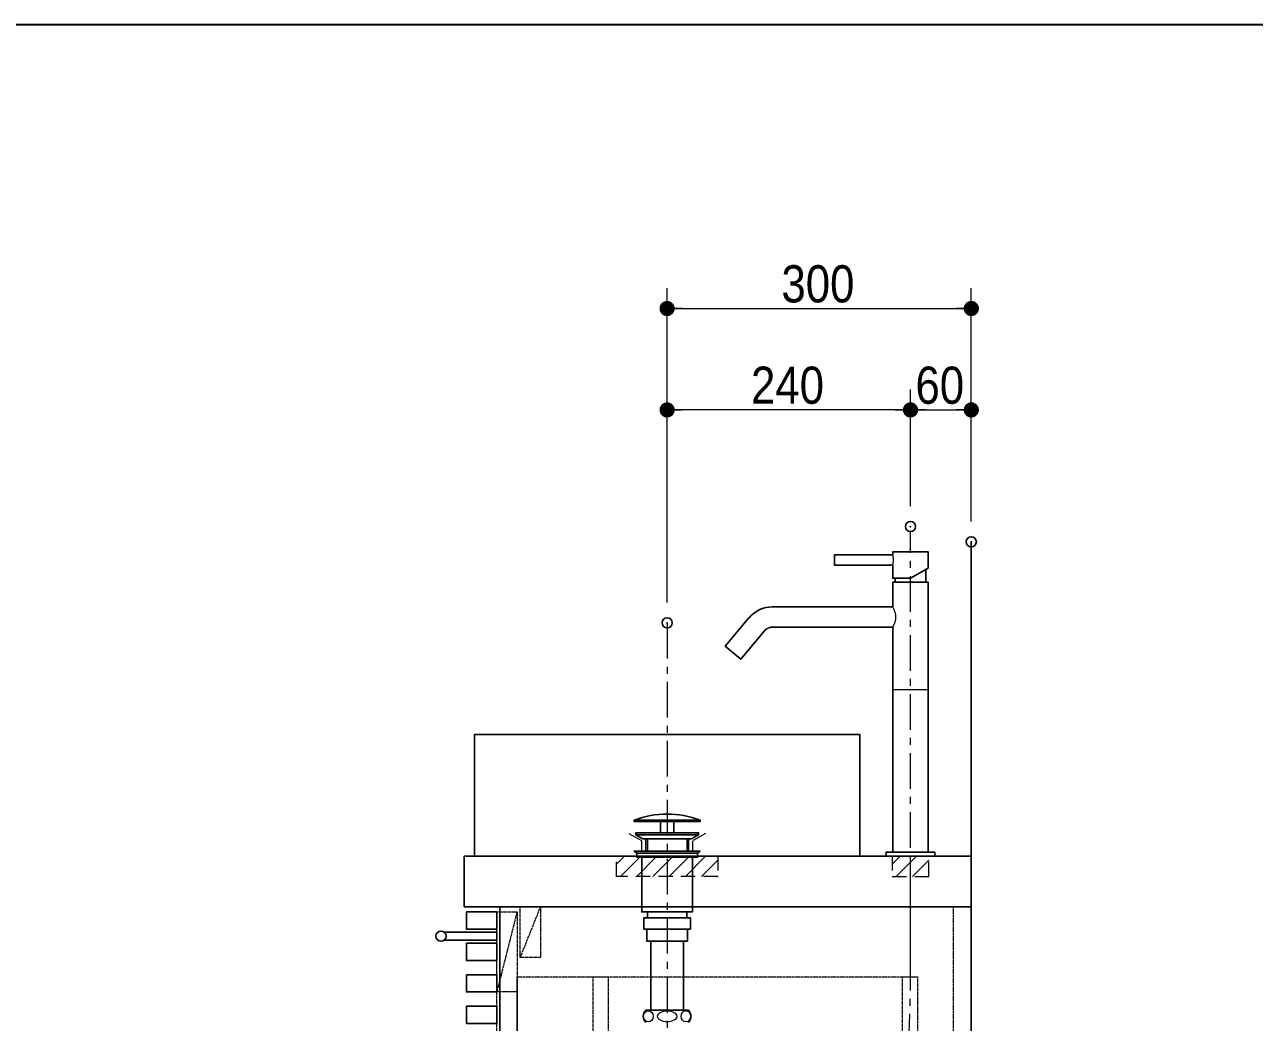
# Model space of a CAD drawing. Units: millimetres, scale not verified. Extents: x -6062 to 6062, y -3045 to 3045.
# Drawn here: x -1921 to -708, y 1786 to 2770 of the extents above; entities that cross this region are included whole.
import ezdxf
from ezdxf.enums import TextEntityAlignment as Align

# ---------------------------------------------------------------- set-up
doc = ezdxf.new("R2010")
doc.units = ezdxf.units.MM
doc.header["$LTSCALE"] = 20
doc.header["$PDMODE"] = 32
doc.header["$PDSIZE"] = 10
doc.linetypes.add('USER1', pattern=[2.91, 1.76, -0.4, 0.35, -0.4])
doc.linetypes.add('USER2', pattern=[1.11, 0.71, -0.4])
for name, color, linetype, lineweight in [('0-0_1図面枠', 7, 'Continuous', 20), ('0-1_5ボウル・キャビネット', 7, 'Continuous', 15), ('0-2_2寸法-1', 7, 'Continuous', 15), ('0-3_0', 7, 'Continuous', 25), ('0-5_4給排水', 7, 'Continuous', 30)]:
    doc.layers.add(name, color=color, linetype=linetype, lineweight=lineweight)
doc.layers.add('0-4_Defpoints', color=7, linetype='Continuous')
doc.styles.add('ＭＳ Ｐゴシック', font='')
doc.styles.get('ＭＳ Ｐゴシック').set_extended_font_data('MS PGothic')

# ---------------------------------------------------------------- blocks, each defined once
blk = doc.blocks.new('グループ-2')
at = {"layer": '0-0_1図面枠', "lineweight": 35}
blk.add_lwpolyline([(-80000, 55400), (80000, 55400), (80000, -55400), (-80000, -55400)], close=True, dxfattribs=at)
blk = doc.blocks.new('図面枠')
at = {"layer": '0-0_1図面枠'}
blk.add_blockref('グループ-2', (0, 0), dxfattribs=at)
blk = doc.blocks.new('_Dot')
at = {"layer": '0-3_0'}
blk.add_line((-10, 0), (-20, 0), dxfattribs=at)
for points in [[(0, 0), (-10, 0), (-9.92, 1.25)], [(0, 0), (-9.92, -1.25), (-10, 0)], [(0, 0), (-9.92, 1.25), (-9.69, 2.49)], [(0, 0), (-9.69, -2.49), (-9.92, -1.25)], [(0, 0), (-9.69, 2.49), (-9.3, 3.68)], [(0, 0), (-9.3, -3.68), (-9.69, -2.49)], [(0, 0), (-9.3, 3.68), (-8.76, 4.82)], [(0, 0), (-8.76, -4.82), (-9.3, -3.68)], [(0, 0), (-8.76, 4.82), (-8.09, 5.88)], [(0, 0), (-8.09, -5.88), (-8.76, -4.82)], [(0, 0), (-8.09, 5.88), (-7.29, 6.85)], [(0, 0), (-7.29, -6.85), (-8.09, -5.88)], [(0, 0), (-7.29, 6.85), (-6.37, 7.71)], [(0, 0), (-6.37, -7.71), (-7.29, -6.85)], [(0, 0), (-6.37, 7.71), (-5.36, 8.44)], [(0, 0), (-5.36, -8.44), (-6.37, -7.71)], [(0, 0), (-5.36, 8.44), (-4.26, 9.05)], [(0, 0), (-4.26, -9.05), (-5.36, -8.44)], [(0, 0), (-4.26, 9.05), (-3.09, 9.51)], [(0, 0), (-3.09, -9.51), (-4.26, -9.05)], [(0, 0), (-3.09, 9.51), (-1.87, 9.82)], [(0, 0), (-1.87, -9.82), (-3.09, -9.51)], [(0, 0), (-1.87, 9.82), (-0.63, 9.98)], [(0, 0), (-0.63, -9.98), (-1.87, -9.82)], [(0, 0), (-0.63, 9.98), (0.63, 9.98)], [(0, 0), (0.63, -9.98), (-0.63, -9.98)], [(0, 0), (0.63, 9.98), (1.87, 9.82)], [(0, 0), (1.87, 9.82), (3.09, 9.51)], [(0, 0), (3.09, 9.51), (4.26, 9.05)], [(0, 0), (4.26, 9.05), (5.36, 8.44)], [(0, 0), (5.36, 8.44), (6.37, 7.71)], [(0, 0), (6.37, 7.71), (7.29, 6.85)], [(0, 0), (7.29, 6.85), (8.09, 5.88)], [(0, 0), (8.09, 5.88), (8.76, 4.82)], [(0, 0), (8.76, 4.82), (9.3, 3.68)], [(0, 0), (9.3, 3.68), (9.69, 2.49)], [(0, 0), (9.69, 2.49), (9.92, 1.25)], [(0, 0), (9.92, 1.25), (10, 0)], [(0, 0), (1.87, -9.82), (0.63, -9.98)], [(0, 0), (3.09, -9.51), (1.87, -9.82)], [(0, 0), (4.26, -9.05), (3.09, -9.51)], [(0, 0), (5.36, -8.44), (4.26, -9.05)], [(0, 0), (6.37, -7.71), (5.36, -8.44)], [(0, 0), (7.29, -6.85), (6.37, -7.71)], [(0, 0), (8.09, -5.88), (7.29, -6.85)], [(0, 0), (8.76, -4.82), (8.09, -5.88)], [(0, 0), (9.3, -3.68), (8.76, -4.82)], [(0, 0), (9.69, -2.49), (9.3, -3.68)], [(0, 0), (9.92, -1.25), (9.69, -2.49)], [(0, 0), (10, 0), (9.92, -1.25)]]:
    blk.add_solid(points, dxfattribs=at)
blk = doc.blocks.new('グループ-8')
at = {"layer": '0-1_5ボウル・キャビネット', "linetype": 'USER1'}
for p, q in [((7040, 37900), (6640, 36320)), ((7500, 38000), (7100, 37000)), ((7040, 34800), (6640, 33220)), ((7100, 32520), (7420, 33720)), ((7040, 32940), (6640, 31360)), ((7040, 29840), (6640, 28260))]:
    blk.add_line(p, q, dxfattribs=at)
at = {"layer": '0-1_5ボウル・キャビネット', "linetype": 'USER2'}
blk.add_line((15640, 38000), (15640, 28500), dxfattribs=at)
at = {"layer": '0-1_5ボウル・キャビネット', "lineweight": 30}
for points in [[(6000, 39000), (16000, 39000), (16000, 38000), (6000, 38000)], [(6040, 37900), (6640, 37900), (6640, 37560), (6040, 37560)], [(6700, 38000), (16000, 38000), (16000, 28200), (6700, 28200)], [(6040, 37280), (6640, 37280), (6640, 36940), (6040, 36940)], [(6040, 36660), (6640, 36660), (6640, 36320), (6040, 36320)], [(6040, 36040), (6640, 36040), (6640, 35700), (6040, 35700)], [(6040, 35420), (6640, 35420), (6640, 35080), (6040, 35080)], [(6040, 34800), (6640, 34800), (6640, 34460), (6040, 34460)], [(6040, 34180), (6640, 34180), (6640, 33840), (6040, 33840)], [(6040, 33560), (6640, 33560), (6640, 33220), (6040, 33220)], [(6040, 32940), (6640, 32940), (6640, 32600), (6040, 32600)], [(6040, 32320), (6640, 32320), (6640, 31980), (6040, 31980)], [(6040, 31700), (6640, 31700), (6640, 31360), (6040, 31360)], [(6040, 31080), (6640, 31080), (6640, 30740), (6040, 30740)], [(6040, 30460), (6640, 30460), (6640, 30120), (6040, 30120)], [(6040, 29840), (6640, 29840), (6640, 29500), (6040, 29500)], [(6040, 29220), (6640, 29220), (6640, 28880), (6040, 28880)], [(6040, 28600), (6640, 28600), (6640, 28260), (6040, 28260)], [(7350, 28200), (8050, 28200), (8050, 25200), (7350, 25200)], [(15050, 28200), (15750, 28200), (15750, 25200), (15050, 25200)]]:
    blk.add_lwpolyline(points, close=True, dxfattribs=at)
at = {"layer": '0-1_5ボウル・キャビネット', "linetype": 'USER2'}
for points in [[(6640, 37900), (7040, 37900), (7040, 33220), (6640, 33220)], [(6640, 37900), (7040, 37900), (7040, 36320), (6640, 36320)], [(7100, 38000), (7500, 38000), (7500, 37000), (7100, 37000)], [(7040, 36620), (14940, 36620), (14940, 33920), (7040, 33920)], [(8540, 36620), (8840, 36620), (8840, 33920), (8540, 33920)], [(14640, 36620), (14940, 36620), (14940, 33920), (14640, 33920)], [(6640, 34800), (7040, 34800), (7040, 33220), (6640, 33220)], [(7100, 33720), (7420, 33720), (7420, 32520), (7100, 32520)], [(6640, 32940), (7040, 32940), (7040, 28260), (6640, 28260)], [(6640, 32940), (7040, 32940), (7040, 31360), (6640, 31360)], [(7040, 31660), (14940, 31660), (14940, 28960), (7040, 28960)], [(11540, 31660), (11840, 31660), (11840, 28960), (11540, 28960)], [(14640, 31660), (14940, 31660), (14940, 28960), (14640, 28960)], [(6640, 29840), (7040, 29840), (7040, 28260), (6640, 28260)]]:
    blk.add_lwpolyline(points, close=True, dxfattribs=at)
at = {"layer": '0-1_5ボウル・キャビネット', "lineweight": 30}
for points in [[(5600, 37500), (6640, 37500), (6640, 37340), (5600, 37340)], [(5600, 32540), (6640, 32540), (6640, 32380), (5600, 32380)]]:
    blk.add_lwpolyline(points, dxfattribs=at)
at = {"layer": '0-1_5ボウル・キャビネット', "linetype": 'USER2'}
blk.add_lwpolyline([(16000, 28500), (7100, 28500), (7100, 28200)], dxfattribs=at)
at = {"layer": '0-1_5ボウル・キャビネット', "lineweight": 30}
for centre in [(5540, 37420), (5540, 32460)]:
    blk.add_circle(centre, 100, dxfattribs=at)
blk = doc.blocks.new('グループ-9')
at = {"layer": '0-1_5ボウル・キャビネット', "lineweight": 30}
blk.add_lwpolyline([(4000, 25200), (16000, 25200), (16000, 45200)], dxfattribs=at)
at = {"layer": '0-1_5ボウル・キャビネット'}
blk.add_blockref('グループ-8', (0, 0), dxfattribs=at)

msp = doc.modelspace()

# ---------------------------------------------------------------- linework, layer by layer
at = {"layer": '0-1_5ボウル・キャビネット'}
for p, q in [((-1337.5, 1942), (-1329.5, 1950)), ((-1333.5, 1930), (-1313.5, 1950)), ((-1317.5, 1930), (-1297.5, 1950)), ((-1301.5, 1930), (-1281.5, 1950)), ((-1285.5, 1930), (-1265.5, 1950)), ((-1269.5, 1930), (-1249.5, 1950)), ((-1253.5, 1930), (-1237.5, 1946)), ((-1065.5, 1942), (-1057.5, 1950)), ((-1061.5, 1930), (-1041.5, 1950)), ((-1045.5, 1930), (-1029.5, 1946)), ((-1237.5, 1930), (-1237.3, 1930)), ((-1029.5, 1930), (-1029.3, 1930))]:
    msp.add_line(p, q, dxfattribs=at)
at = {"layer": '0-1_5ボウル・キャビネット', "lineweight": 30}
msp.add_lwpolyline([(-1477.5, 2070), (-1097.5, 2070), (-1097.5, 1950), (-1477.5, 1950)], close=True, dxfattribs=at)
at = {"layer": '0-1_5ボウル・キャビネット', "linetype": 'USER2'}
msp.add_lwpolyline([(-1249.6, 1972.45), (-1262.5, 1965), (-1262.5, 1955), (-1312.5, 1955), (-1312.5, 1965), (-1325.4, 1972.45)], dxfattribs=at)
for points in [[(-1337.5, 1930), (-1337.5, 1950), (-1237.5, 1950), (-1237.5, 1930)], [(-1029.5, 1930), (-1029.5, 1950), (-1065.5, 1950), (-1065.5, 1930)]]:
    msp.add_lwpolyline(points, close=True, dxfattribs=at)
at = {"layer": '0-2_2寸法-1'}
for p, q in [((-1287.5, 2410), (-1287.5, 2510)), ((-987.5, 2410), (-987.5, 2510)), ((-1272.49, 2490), (-1002.51, 2490)), ((-1287.5, 2200), (-1287.5, 2410)), ((-1047.5, 2295), (-1047.5, 2410)), ((-1047.5, 2295), (-1047.5, 2410)), ((-987.5, 2280), (-987.5, 2410)), ((-1062.51, 2390), (-1272.49, 2390)), ((-1032.49, 2390), (-1002.51, 2390))]:
    msp.add_line(p, q, dxfattribs=at)
at = {"layer": '0-4_Defpoints'}
for p in [(-987.5, 2490), (-1287.5, 2390), (-1287.5, 2390), (-987.5, 2390), (-987.5, 2390), (-1047.5, 2275), (-987.5, 2260), (-1287.5, 2180)]:
    msp.add_point(p, dxfattribs=at)
at = {"layer": '0-5_4給排水', "linetype": 'USER1', "lineweight": 15}
for p, q in [((-1047.5, 1900), (-1047.5, 2270)), ((-1287.5, 2180), (-1287.5, 1624))]:
    msp.add_line(p, q, dxfattribs=at)
at = {"layer": '0-5_4給排水'}
for p, q in [((-1032.5, 2232.66), (-1032.5, 2220)), ((-1062.5, 2224), (-1062.5, 2220)), ((-1308.5, 1967), (-1308.5, 1955)), ((-1266.5, 1967), (-1266.5, 1955)), ((-1266.51, 1798), (-1308.49, 1798))]:
    msp.add_line(p, q, dxfattribs=at)
at = {"layer": '0-5_4給排水', "lineweight": 15}
msp.add_line((-1030, 2114), (-1065, 2114), dxfattribs=at)
at = {"layer": '0-5_4給排水', "lineweight": 5}
for p, q in [((-1307, 1967), (-1307, 1955)), ((-1268, 1967), (-1268, 1955))]:
    msp.add_line(p, q, dxfattribs=at)
at = {"layer": '0-5_4給排水'}
for points in [[(-1122.5, 2247), (-1122.5, 2237), (-1065, 2237), (-1065, 2224), (-1047.5, 2224), (-1030.01, 2234.1), (-1030, 2250), (-1065, 2250), (-1065, 2247)], [(-1065, 1954), (-1030, 1954), (-1030, 2220), (-1065, 2220), (-1065, 2195.71), (-1183.81, 2195.71), (-1186.76, 2195.57), (-1189.69, 2195.13), (-1192.56, 2194.41), (-1195.34, 2193.41), (-1198.46, 2191.89), (-1201.39, 2190.02), (-1204.16, 2187.75), (-1206.7, 2185.1), (-1206.79, 2185), (-1230.16, 2157.14), (-1214.84, 2144.29), (-1191.47, 2172.14), (-1190.65, 2173.01), (-1189.73, 2173.77), (-1188.72, 2174.42), (-1187.65, 2174.94), (-1186.72, 2175.28), (-1185.77, 2175.52), (-1184.79, 2175.67), (-1183.81, 2175.71), (-1065, 2175.71)], [(-1320, 1985.5), (-1255, 1985.5), (-1255, 1984), (-1320, 1984)], [(-1294, 1984), (-1281, 1984), (-1281, 1973), (-1294, 1973)], [(-1318.5, 1973), (-1256.5, 1973), (-1256.5, 1971), (-1318.5, 1971)], [(-1311.5, 1967), (-1318.5, 1971), (-1256.5, 1971), (-1263.5, 1967)], [(-1317.5, 1953), (-1320, 1955), (-1255, 1955), (-1257.5, 1953)], [(-1317.5, 1953), (-1257.5, 1953), (-1257.5, 1949), (-1317.5, 1949)], [(-1023.5, 1950), (-1071.5, 1950), (-1071.5, 1954), (-1023.5, 1954)], [(-1312.5, 1949), (-1262.5, 1949), (-1262.5, 1895), (-1312.5, 1895)], [(-1307, 1895), (-1268, 1895), (-1268, 1889), (-1307, 1889)], [(-1310.5, 1889), (-1264.5, 1889), (-1264.5, 1878), (-1310.5, 1878)], [(-1307.5, 1878), (-1267.5, 1878), (-1267.5, 1866), (-1307.5, 1866)], [(-1303.5, 1866), (-1271.5, 1866), (-1271.5, 1798), (-1303.5, 1798)]]:
    msp.add_lwpolyline(points, close=True, dxfattribs=at)
at = {"layer": '0-5_4給排水', "lineweight": 15}
for points in [[(-1065, 2237), (-1064.99, 2237.02), (-1064.97, 2237.09), (-1064.94, 2237.21), (-1064.9, 2237.37), (-1064.84, 2237.57), (-1064.78, 2237.82), (-1064.72, 2238.11), (-1064.65, 2238.43), (-1064.58, 2238.79), (-1064.51, 2239.18), (-1064.44, 2239.6), (-1064.38, 2240.05), (-1064.34, 2240.51), (-1064.3, 2241), (-1064.28, 2241.49), (-1064.27, 2242), (-1064.28, 2242.48), (-1064.3, 2242.96), (-1064.33, 2243.43), (-1064.38, 2243.89), (-1064.43, 2244.33), (-1064.49, 2244.75), (-1064.56, 2245.14), (-1064.63, 2245.5), (-1064.7, 2245.84), (-1064.77, 2246.13), (-1064.84, 2246.39), (-1064.89, 2246.6), (-1064.94, 2246.78), (-1064.97, 2246.9), (-1064.99, 2246.97), (-1065, 2247)], [(-1065, 2175.71), (-1064.97, 2175.76), (-1064.89, 2175.91), (-1064.75, 2176.15), (-1064.57, 2176.49), (-1064.35, 2176.9), (-1064.09, 2177.4), (-1063.81, 2177.98), (-1063.52, 2178.62), (-1063.22, 2179.33), (-1062.92, 2180.1), (-1062.64, 2180.92), (-1062.39, 2181.8), (-1062.17, 2182.72), (-1062, 2183.68), (-1061.9, 2184.67), (-1061.86, 2185.67), (-1061.89, 2186.67), (-1061.99, 2187.66), (-1062.15, 2188.62), (-1062.36, 2189.54), (-1062.61, 2190.42), (-1062.89, 2191.24), (-1063.18, 2192.01), (-1063.48, 2192.73), (-1063.78, 2193.38), (-1064.06, 2193.96), (-1064.32, 2194.48), (-1064.55, 2194.91), (-1064.74, 2195.25), (-1064.88, 2195.51), (-1064.97, 2195.66), (-1065, 2195.71)]]:
    msp.add_lwpolyline(points, dxfattribs=at)
at = {"layer": '0-5_4給排水', "linetype": 'USER1', "lineweight": 15}
msp.add_lwpolyline([(-1047.5, 1833.19), (-1047.5, 1841.53), (-1047.5, 1864.37), (-1047.5, 1950)], dxfattribs=at)
at = {"layer": '0-5_4給排水'}
for centre, radius, start, end in [((-1287.5, 1900.48), 91.02, 69.08018, 110.91982), ((-1302.58, 1792.02), 8.41, 134.66665, 180.15554), ((-1272.42, 1792.02), 8.41, 359.84446, 45.33335), ((-1302.58, 1792.02), 8.41, 180.1498, 225.63883), ((-1272.42, 1792.02), 8.41, 314.36117, 359.8502)]:
    msp.add_arc(centre, radius, start, end, dxfattribs=at)
at = {"layer": '0-5_4給排水', "linetype": 'USER1', "lineweight": 15}
msp.add_arc((-2367.64, 1833.19), 1320.14, 356.78533, 0, dxfattribs=at)
at = {"layer": '0-5_4給排水', "lineweight": 15}
for centre, major_axis, ratio in [((-1306, 1792), (0, 5.5), 0.863636), ((-1287.5, 1792), (9.5, 0), 0.578947), ((-1269, 1792), (0, 5.5), 0.863636)]:
    msp.add_ellipse(centre, major_axis=major_axis, ratio=ratio, dxfattribs=at)

# ---------------------------------------------------------------- block references
at = {"layer": '0-0_1図面枠', "xscale": 0.05, "yscale": 0.05}
msp.add_blockref('図面枠', (-1787.5, 0), dxfattribs=at)
at = {"layer": '0-1_5ボウル・キャビネット', "xscale": 0.05, "yscale": 0.05}
msp.add_blockref('グループ-9', (-1787.5, 0), dxfattribs=at)
at = {"layer": '0-2_2寸法-1', "xscale": 0.7503418, "yscale": 0.7503418, "rotation": 180}
for p in [(-1287.5, 2490), (-1287.5, 2390), (-1047.5, 2390)]:
    msp.add_blockref('_Dot', p, dxfattribs=at)
at = {"layer": '0-2_2寸法-1', "xscale": 0.7503418, "yscale": 0.7503418}
for p in [(-987.5, 2490), (-1047.5, 2390), (-987.5, 2390)]:
    msp.add_blockref('_Dot', p, dxfattribs=at)

# ---------------------------------------------------------------- texts
at = {"layer": '0-2_2寸法-1', "style": 'ＭＳ Ｐゴシック', "width": 0.9}
for s, p in [('300', (-1174.78, 2485.04)), ('240', (-1204.78, 2385.04)), ('60', (-1042.58, 2385.04))]:
    msp.add_text(s, height=36.66, dxfattribs=at).set_placement(p, align=Align.BOTTOM_LEFT)

doc.saveas('drawing.dxf')
